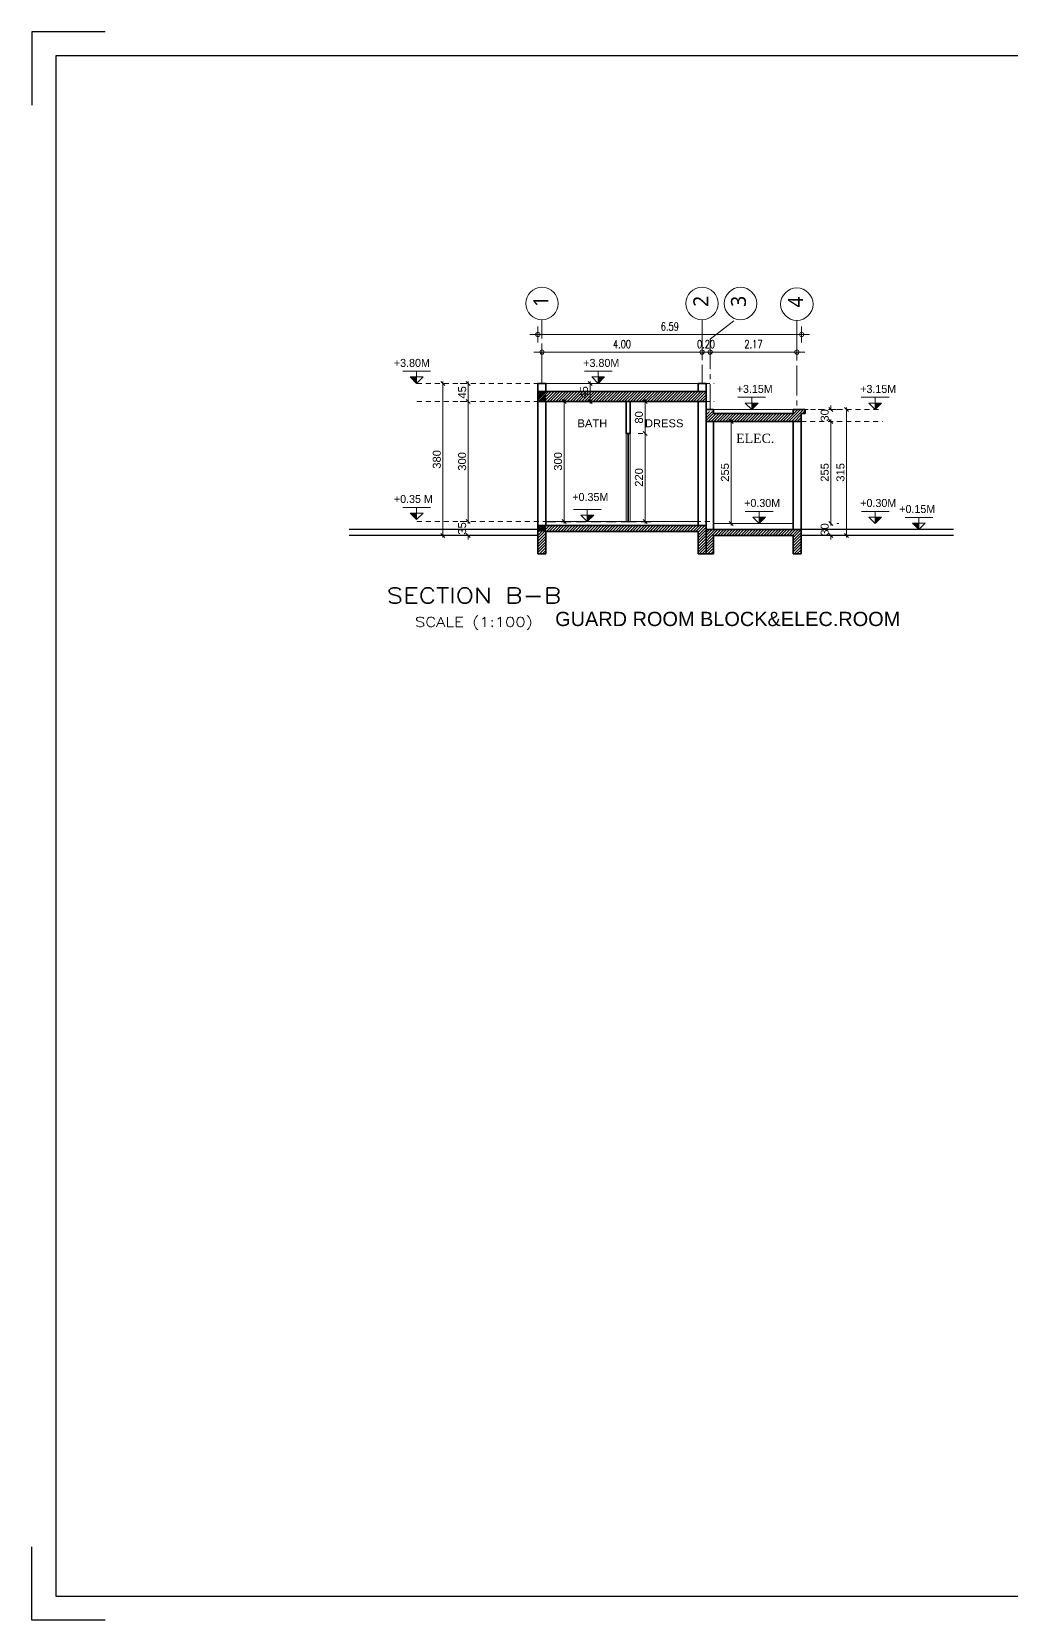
# Model space of a CAD drawing. Header units: millimetres. Extents: x -11627 to -10952, y 10244 to 10588.
# Drawn here: x -11206.03 to -11181.55, y 10389 to 10428.68 of the extents above; entities that cross this region are included whole.
import ezdxf
from ezdxf.enums import TextEntityAlignment as Align

# ---------------------------------------------------------------- set-up
doc = ezdxf.new("R2010")
doc.units = ezdxf.units.MM
doc.header["$PDMODE"] = 35
for name, pattern in [('CENTER2', [1.125, 0.75, -0.125, 0.125, -0.125]), ('DOT', [0.25, 0, -0.25]), ('HIDDEN', [0.375, 0.25, -0.125]), ('HIDDEN2', [0.1875, 0.125, -0.0625])]:
    doc.linetypes.add(name, pattern=pattern)
doc.layers.get('0').update_dxf_attribs({"lineweight": 5})
doc.layers.get('DEFPOINTS').update_dxf_attribs({"lineweight": 5})
doc.layers.add('A-ELEV 01', color=7, linetype='Continuous')
doc.layers.add('A-REFLECT UP', color=8, linetype='HIDDEN')
for name, color, linetype, lineweight in [('A-GEN DIMS INTERNAL', 86, 'Continuous', 5), ('A-LEVEL TAG', 23, 'Continuous', 9), ('A-TEXT', 3, 'Continuous', 13), ('AXIS', 136, 'CENTER2', 0), ('BORDER A1', 7, 'Continuous', 100), ('CIRCLE', 57, 'Continuous', 5), ('DIM IN', 191, 'Continuous', 5), ('Door', 1, 'Continuous', 9), ('elev.', 42, 'Continuous', 5), ('HATCH', 8, 'Continuous', 0), ('M.FRAME TEXT2', 6, 'Continuous', 0), ('STAIR', 34, 'Continuous', 5), ('TEXT', 30, 'Continuous', 9), ('Title Block', 7, 'Continuous', 0), ('WALLS', 4, 'Continuous', 35)]:
    doc.layers.add(name, color=color, linetype=linetype, lineweight=lineweight)
doc.styles.add('ARIAL', font='arial.ttf')
doc.styles.add('EUROROMAN', font='eur_____.pfb', dxfattribs={"width": 0.8, "height": 0.2})
doc.styles.add('GROUND FLOOR XREF - option 3$0$STYLE1', font='arial.ttf', dxfattribs={"height": 0.2})
doc.styles.add('SIMPLEX', font='romans.shx', dxfattribs={"width": 0.75})
doc.styles.add('STYLE2', font='times.ttf', dxfattribs={"height": 0.25})
doc.styles.add('T20-200', font='ROMANS.SHX', dxfattribs={"height": 0.4})
doc.styles.add('Title-Big', font='ROMANS.shx', dxfattribs={"height": 0.5})
doc.styles.add('Title-Small', font='ROMANS.shx', dxfattribs={"height": 0.25})
doc.dimstyles.new('D100', dxfattribs={"dimtxt": 0.2, "dimasz": 0.1, "dimexe": 0.18, "dimexo": 0.0625, "dimgap": 0.1, "dimtad": 1, "dimzin": 0, "dimdsep": 46, "dimtxsty": 'SIMPLEX', "dimblk": 'DOT1', "dimcen": 0.1, "dimse1": 1, "dimse2": 1, "dimclrd": 256, "dimclre": 256, "dimclrt": 256, "dimadec": 0, "dimazin": 0, "dimtfac": 5, "dimtix": 1, "dimtmove": 2, "dimatfit": 3, "dimfxl": 1, "dimtolj": 1, "dimtzin": 0, "dimlwd": -1, "dimlwe": -1, "dimarcsym": 0})
doc.dimstyles.new('DIM 100', dxfattribs={"dimtxt": 0.2, "dimasz": 0.1, "dimexe": 0.15, "dimexo": 0.2, "dimgap": 0.05, "dimtad": 1, "dimdec": 0, "dimlfac": 100, "dimzin": 1, "dimdsep": 46, "dimtxsty": 'GROUND FLOOR XREF - option 3$0$STYLE1', "dimblk": 'OBLIQUE', "dimcen": 0.02, "dimdle": 0.05, "dimclrd": 256, "dimclre": 6, "dimclrt": 3, "dimadec": 1, "dimazin": 0, "dimtfac": 0.9, "dimtdec": 0, "dimtix": 1, "dimtofl": 0, "dimtmove": 2, "dimatfit": 3, "dimldrblk": 'ARCHTICK', "dimfxl": 1, "dimtolj": 1, "dimtzin": 12, "dimlwd": -1, "dimlwe": -1, "dimarcsym": 0})

# ---------------------------------------------------------------- blocks, each defined once
blk = doc.blocks.new('Title')
at = {"color": 4, "style": 'Title-Big'}
blk.add_attdef('DRAWNAME', text='', height=0.4, dxfattribs=at).set_placement((0, 0), align=Align.MIDDLE_CENTER)
at = {"color": 0, "style": 'Title-Small'}
blk.add_attdef('SCALE', text='', height=0.25, dxfattribs=at).set_placement((0, -0.688), align=Align.MIDDLE_CENTER)
blk = doc.blocks.new('LVL')
for p, q in [((-0.627, 0.301), (0.066, 0.301)), ((-0.121, 0.159), (-0.44, 0.159)), ((-0.28, 0), (-0.44, 0.159)), ((-0.28, 0), (-0.28, 0.301)), ((-0.28, 0), (-0.121, 0.159))]:
    blk.add_line(p, q)
blk.add_lwpolyline([(-0.44, 0.159), (-0.28, 0.159), (-0.28, 0), (-0.44, 0.159)])
blk.add_solid([(-0.121, 0.159), (-0.28, 0.159), (-0.28, 0)])
blk = doc.blocks.new('_Oblique')
at = {"color": 0, "linetype": 'ByBlock', "lineweight": -2}
blk.add_line((-0.5, -0.5), (0.5, 0.5), dxfattribs=at)
blk = doc.blocks.new('*D565')
at = {"layer": 'A-GEN DIMS INTERNAL', "transparency": 16777216}
blk.add_line((-11192.726, 10419.5), (-11192.726, 10416.4), dxfattribs=at)
at = {"layer": 'A-GEN DIMS INTERNAL', "color": 6, "linetype": 'DOT', "transparency": 16777216}
for p, q in [((-11192.591, 10419.45), (-11192.576, 10419.45)), ((-11192.591, 10416.45), (-11192.576, 10416.45))]:
    blk.add_line(p, q, dxfattribs=at)
at = {"layer": 'DEFPOINTS', "color": 0, "transparency": 16777216}
for p in [(-11192.791, 10419.45), (-11192.791, 10416.45), (-11192.726, 10416.45)]:
    blk.add_point(p, dxfattribs=at)
at = {"layer": 'A-GEN DIMS INTERNAL', "transparency": 16777216, "xscale": 0.1, "yscale": 0.1, "zscale": 0.1}
for p, rotation in [((-11192.726, 10419.45), 90), ((-11192.726, 10416.45), 270)]:
    blk.add_blockref('_Oblique', p, dxfattribs=dict(at, rotation=rotation))
at = {"layer": 'A-GEN DIMS INTERNAL', "color": 3, "transparency": 16777216, "insert": (-11192.878, 10417.95), "char_height": 0.2, "attachment_point": 5, "rotation": 90, "style": 'GROUND FLOOR XREF - option 3$0$STYLE1'}
blk.add_mtext('\\A1;300', dxfattribs=at)
blk = doc.blocks.new('_ArchTick')
at = {"color": 0, "linetype": 'ByBlock', "const_width": 0.15}
blk.add_lwpolyline([(-0.5, -0.5), (0.5, 0.5)], dxfattribs=at)
blk = doc.blocks.new('*D564')
at = {"layer": 'A-GEN DIMS INTERNAL', "color": 6, "linetype": 'DOT', "transparency": 16777216}
for p, q in [((-11188.603, 10418.95), (-11188.405, 10418.95)), ((-11188.603, 10416.4), (-11188.405, 10416.4))]:
    blk.add_line(p, q, dxfattribs=at)
at = {"layer": 'A-GEN DIMS INTERNAL', "transparency": 16777216}
blk.add_line((-11188.555, 10416.35), (-11188.555, 10419), dxfattribs=at)
at = {"layer": 'DEFPOINTS', "color": 0, "transparency": 16777216}
for p in [(-11188.803, 10418.95), (-11188.555, 10418.95), (-11188.803, 10416.4)]:
    blk.add_point(p, dxfattribs=at)
at = {"layer": 'A-GEN DIMS INTERNAL', "transparency": 16777216, "xscale": 0.1, "yscale": 0.1, "zscale": 0.1}
for p, rotation in [((-11188.555, 10418.95), 90), ((-11188.555, 10416.4), 270)]:
    blk.add_blockref('_Oblique', p, dxfattribs=dict(at, rotation=rotation))
at = {"layer": 'A-GEN DIMS INTERNAL', "color": 3, "transparency": 16777216, "insert": (-11188.707, 10417.675), "char_height": 0.2, "attachment_point": 5, "rotation": 90, "style": 'GROUND FLOOR XREF - option 3$0$STYLE1'}
blk.add_mtext('\\A1;255', dxfattribs=at)
blk = doc.blocks.new('*D566')
at = {"layer": 'A-GEN DIMS INTERNAL', "transparency": 16777216}
blk.add_line((-11186.062, 10419), (-11186.062, 10416.35), dxfattribs=at)
at = {"layer": 'A-GEN DIMS INTERNAL', "color": 6, "linetype": 'DOT', "transparency": 16777216}
for p, q in [((-11185.895, 10418.95), (-11185.912, 10418.95)), ((-11185.895, 10416.4), (-11185.912, 10416.4))]:
    blk.add_line(p, q, dxfattribs=at)
at = {"layer": 'DEFPOINTS', "color": 0, "transparency": 16777216}
for p in [(-11186.095, 10418.95), (-11186.095, 10416.4), (-11186.062, 10416.4)]:
    blk.add_point(p, dxfattribs=at)
at = {"layer": 'A-GEN DIMS INTERNAL', "transparency": 16777216, "xscale": 0.1, "yscale": 0.1, "zscale": 0.1}
for p, rotation in [((-11186.062, 10418.95), 90), ((-11186.062, 10416.4), 270)]:
    blk.add_blockref('_Oblique', p, dxfattribs=dict(at, rotation=rotation))
at = {"layer": 'A-GEN DIMS INTERNAL', "color": 3, "transparency": 16777216, "insert": (-11186.214, 10417.675), "char_height": 0.2, "attachment_point": 5, "rotation": 90, "style": 'GROUND FLOOR XREF - option 3$0$STYLE1'}
blk.add_mtext('\\A1;255', dxfattribs=at)
blk = doc.blocks.new('*D567')
at = {"layer": 'A-GEN DIMS INTERNAL', "transparency": 16777216}
for p, q in [((-11186.062, 10419.25), (-11186.062, 10419.35)), ((-11186.062, 10418.95), (-11186.062, 10418.85))]:
    blk.add_line(p, q, dxfattribs=at)
at = {"layer": 'A-GEN DIMS INTERNAL', "color": 6, "linetype": 'DOT', "transparency": 16777216}
for p, q in [((-11185.862, 10419.25), (-11185.912, 10419.25)), ((-11185.862, 10418.95), (-11185.912, 10418.95))]:
    blk.add_line(p, q, dxfattribs=at)
at = {"layer": 'DEFPOINTS', "color": 0, "transparency": 16777216}
for p in [(-11186.062, 10419.25), (-11186.062, 10419.25), (-11186.062, 10418.95)]:
    blk.add_point(p, dxfattribs=at)
at = {"layer": 'A-GEN DIMS INTERNAL', "transparency": 16777216, "xscale": 0.1, "yscale": 0.1, "zscale": 0.1}
for p, rotation in [((-11186.062, 10419.25), 270), ((-11186.062, 10418.95), 90)]:
    blk.add_blockref('_Oblique', p, dxfattribs=dict(at, rotation=rotation))
at = {"layer": 'A-GEN DIMS INTERNAL', "color": 3, "transparency": 16777216, "insert": (-11186.214, 10419.1), "char_height": 0.2, "attachment_point": 5, "rotation": 90, "style": 'GROUND FLOOR XREF - option 3$0$STYLE1'}
blk.add_mtext('\\A1;30', dxfattribs=at)
blk = doc.blocks.new('*D568')
at = {"layer": 'A-GEN DIMS INTERNAL', "color": 6, "linetype": 'DOT', "transparency": 16777216}
for p, q in [((-11186.726, 10419.25), (-11185.518, 10419.25)), ((-11186.726, 10416.1), (-11185.518, 10416.1))]:
    blk.add_line(p, q, dxfattribs=at)
at = {"layer": 'A-GEN DIMS INTERNAL', "transparency": 16777216}
blk.add_line((-11185.668, 10419.3), (-11185.668, 10416.05), dxfattribs=at)
at = {"layer": 'DEFPOINTS', "color": 0, "transparency": 16777216}
for p in [(-11186.926, 10419.25), (-11186.926, 10416.1), (-11185.668, 10416.1)]:
    blk.add_point(p, dxfattribs=at)
at = {"layer": 'A-GEN DIMS INTERNAL', "transparency": 16777216, "xscale": 0.1, "yscale": 0.1, "zscale": 0.1}
for p, rotation in [((-11185.668, 10419.25), 90), ((-11185.668, 10416.1), 270)]:
    blk.add_blockref('_Oblique', p, dxfattribs=dict(at, rotation=rotation))
at = {"layer": 'A-GEN DIMS INTERNAL', "color": 3, "transparency": 16777216, "insert": (-11185.82, 10417.675), "char_height": 0.2, "attachment_point": 5, "rotation": 90, "style": 'GROUND FLOOR XREF - option 3$0$STYLE1'}
blk.add_mtext('\\A1;315', dxfattribs=at)
blk = doc.blocks.new('*D569')
at = {"layer": 'A-GEN DIMS INTERNAL', "transparency": 16777216}
for p, q in [((-11186.062, 10416.4), (-11186.062, 10416.5)), ((-11186.062, 10416.1), (-11186.062, 10416))]:
    blk.add_line(p, q, dxfattribs=at)
at = {"layer": 'A-GEN DIMS INTERNAL', "color": 6, "linetype": 'DOT', "transparency": 16777216}
for p, q in [((-11185.862, 10416.4), (-11185.912, 10416.4)), ((-11185.862, 10416.1), (-11185.912, 10416.1))]:
    blk.add_line(p, q, dxfattribs=at)
at = {"layer": 'DEFPOINTS', "color": 0, "transparency": 16777216}
for p in [(-11186.062, 10416.4), (-11186.062, 10416.1), (-11186.062, 10416.1)]:
    blk.add_point(p, dxfattribs=at)
at = {"layer": 'A-GEN DIMS INTERNAL', "transparency": 16777216, "xscale": 0.1, "yscale": 0.1, "zscale": 0.1}
for p, rotation in [((-11186.062, 10416.4), 270), ((-11186.062, 10416.1), 90)]:
    blk.add_blockref('_Oblique', p, dxfattribs=dict(at, rotation=rotation))
at = {"layer": 'A-GEN DIMS INTERNAL', "color": 3, "transparency": 16777216, "insert": (-11186.214, 10416.25), "char_height": 0.2, "attachment_point": 5, "rotation": 90, "style": 'GROUND FLOOR XREF - option 3$0$STYLE1'}
blk.add_mtext('\\A1;30', dxfattribs=at)
blk = doc.blocks.new('*D570')
at = {"layer": 'A-GEN DIMS INTERNAL', "transparency": 16777216}
blk.add_line((-11192.077, 10419.4), (-11192.077, 10419.95), dxfattribs=at)
at = {"layer": 'A-GEN DIMS INTERNAL', "color": 6, "linetype": 'DOT', "transparency": 16777216}
for p, q in [((-11192.277, 10419.9), (-11192.227, 10419.9)), ((-11192.277, 10419.45), (-11192.227, 10419.45))]:
    blk.add_line(p, q, dxfattribs=at)
at = {"layer": 'DEFPOINTS', "color": 0, "transparency": 16777216}
for p in [(-11192.077, 10419.9), (-11192.077, 10419.9), (-11192.077, 10419.45)]:
    blk.add_point(p, dxfattribs=at)
at = {"layer": 'A-GEN DIMS INTERNAL', "transparency": 16777216, "xscale": 0.1, "yscale": 0.1, "zscale": 0.1}
for p, rotation in [((-11192.077, 10419.9), 90), ((-11192.077, 10419.45), 270)]:
    blk.add_blockref('_Oblique', p, dxfattribs=dict(at, rotation=rotation))
at = {"layer": 'A-GEN DIMS INTERNAL', "color": 3, "transparency": 16777216, "insert": (-11192.229, 10419.675), "char_height": 0.2, "attachment_point": 5, "rotation": 90, "style": 'GROUND FLOOR XREF - option 3$0$STYLE1'}
blk.add_mtext('\\A1;45', dxfattribs=at)
blk = doc.blocks.new('*D554')
at = {"layer": 'A-GEN DIMS INTERNAL', "color": 6, "linetype": 'DOT', "transparency": 16777216}
for p, q in [((-11617.064, 10498.299), (-11617.014, 10498.299)), ((-11617.064, 10494.499), (-11617.014, 10494.499))]:
    blk.add_line(p, q, dxfattribs=at)
at = {"layer": 'A-GEN DIMS INTERNAL', "transparency": 16777216}
blk.add_line((-11616.864, 10494.449), (-11616.864, 10498.349), dxfattribs=at)
at = {"layer": 'DEFPOINTS', "color": 0, "transparency": 16777216}
for p in [(-11616.864, 10498.299), (-11616.864, 10498.299), (-11616.864, 10494.499)]:
    blk.add_point(p, dxfattribs=at)
at = {"layer": 'A-GEN DIMS INTERNAL', "transparency": 16777216, "xscale": 0.1, "yscale": 0.1, "zscale": 0.1}
for p, rotation in [((-11616.864, 10498.299), 90), ((-11616.864, 10494.499), 270)]:
    blk.add_blockref('_Oblique', p, dxfattribs=dict(at, rotation=rotation))
at = {"layer": 'A-GEN DIMS INTERNAL', "color": 3, "transparency": 16777216, "insert": (-11617.016, 10496.399), "char_height": 0.2, "attachment_point": 5, "rotation": 90, "style": 'GROUND FLOOR XREF - option 3$0$STYLE1'}
blk.add_mtext('\\A1;380', dxfattribs=at)
blk = doc.blocks.new('*D555')
at = {"layer": 'A-GEN DIMS INTERNAL', "color": 6, "linetype": 'DOT', "transparency": 16777216}
for p, q in [((-11616.431, 10497.849), (-11616.381, 10497.849)), ((-11616.431, 10494.849), (-11616.381, 10494.849))]:
    blk.add_line(p, q, dxfattribs=at)
at = {"layer": 'A-GEN DIMS INTERNAL', "transparency": 16777216}
blk.add_line((-11616.231, 10494.799), (-11616.231, 10497.899), dxfattribs=at)
at = {"layer": 'DEFPOINTS', "color": 0, "transparency": 16777216}
for p in [(-11616.231, 10497.849), (-11616.231, 10497.849), (-11616.231, 10494.849)]:
    blk.add_point(p, dxfattribs=at)
at = {"layer": 'A-GEN DIMS INTERNAL', "transparency": 16777216, "xscale": 0.1, "yscale": 0.1, "zscale": 0.1}
for p, rotation in [((-11616.231, 10497.849), 90), ((-11616.231, 10494.849), 270)]:
    blk.add_blockref('_Oblique', p, dxfattribs=dict(at, rotation=rotation))
at = {"layer": 'A-GEN DIMS INTERNAL', "color": 3, "transparency": 16777216, "insert": (-11616.383, 10496.349), "char_height": 0.2, "attachment_point": 5, "rotation": 90, "style": 'GROUND FLOOR XREF - option 3$0$STYLE1'}
blk.add_mtext('\\A1;300', dxfattribs=at)
blk = doc.blocks.new('*D556')
at = {"layer": 'A-GEN DIMS INTERNAL', "color": 6, "linetype": 'DOT', "transparency": 16777216}
for p, q in [((-11616.431, 10498.299), (-11616.381, 10498.299)), ((-11616.431, 10497.849), (-11616.381, 10497.849))]:
    blk.add_line(p, q, dxfattribs=at)
at = {"layer": 'A-GEN DIMS INTERNAL', "transparency": 16777216}
blk.add_line((-11616.231, 10497.799), (-11616.231, 10498.349), dxfattribs=at)
at = {"layer": 'DEFPOINTS', "color": 0, "transparency": 16777216}
for p in [(-11616.231, 10498.299), (-11616.231, 10498.299), (-11616.231, 10497.849)]:
    blk.add_point(p, dxfattribs=at)
at = {"layer": 'A-GEN DIMS INTERNAL', "transparency": 16777216, "xscale": 0.1, "yscale": 0.1, "zscale": 0.1}
for p, rotation in [((-11616.231, 10498.299), 90), ((-11616.231, 10497.849), 270)]:
    blk.add_blockref('_Oblique', p, dxfattribs=dict(at, rotation=rotation))
at = {"layer": 'A-GEN DIMS INTERNAL', "color": 3, "transparency": 16777216, "insert": (-11616.382, 10498.074), "char_height": 0.2, "attachment_point": 5, "rotation": 90, "style": 'GROUND FLOOR XREF - option 3$0$STYLE1'}
blk.add_mtext('\\A1;45', dxfattribs=at)
blk = doc.blocks.new('*D557')
at = {"layer": 'A-GEN DIMS INTERNAL', "transparency": 16777216}
for p, q in [((-11616.231, 10494.849), (-11616.231, 10494.949)), ((-11616.231, 10494.499), (-11616.231, 10494.399))]:
    blk.add_line(p, q, dxfattribs=at)
at = {"layer": 'A-GEN DIMS INTERNAL', "color": 6, "linetype": 'DOT', "transparency": 16777216}
for p, q in [((-11616.431, 10494.849), (-11616.381, 10494.849)), ((-11616.431, 10494.499), (-11616.381, 10494.499))]:
    blk.add_line(p, q, dxfattribs=at)
at = {"layer": 'DEFPOINTS', "color": 0, "transparency": 16777216}
for p in [(-11616.231, 10494.849), (-11616.231, 10494.849), (-11616.231, 10494.499)]:
    blk.add_point(p, dxfattribs=at)
at = {"layer": 'A-GEN DIMS INTERNAL', "transparency": 16777216, "xscale": 0.1, "yscale": 0.1, "zscale": 0.1}
for p, rotation in [((-11616.231, 10494.849), 270), ((-11616.231, 10494.499), 90)]:
    blk.add_blockref('_Oblique', p, dxfattribs=dict(at, rotation=rotation))
at = {"layer": 'A-GEN DIMS INTERNAL', "color": 3, "transparency": 16777216, "insert": (-11616.383, 10494.674), "char_height": 0.2, "attachment_point": 5, "rotation": 90, "style": 'GROUND FLOOR XREF - option 3$0$STYLE1'}
blk.add_mtext('\\A1;35', dxfattribs=at)
blk = doc.blocks.new('DOT1')
at = {"color": 0}
for p, q in [((-2, 0), (2, 0)), ((0, -2), (0, 2))]:
    blk.add_line(p, q, dxfattribs=at)
blk.add_circle((0, 0), 0.54, dxfattribs=at)
blk = doc.blocks.new('*D573')
at = {"layer": 'DEFPOINTS', "color": 0, "transparency": 16777216}
for p in [(-11186.79, 10421.121), (-11193.379, 10420.172, -0.001), (-11186.79, 10420.172, -0.001)]:
    blk.add_point(p, dxfattribs=at)
at = {"layer": 'DIM IN', "transparency": 16777216}
blk.add_line((-11193.279, 10421.121), (-11186.89, 10421.121), dxfattribs=at)
at = {"layer": 'DIM IN', "transparency": 16777216, "xscale": 0.1, "yscale": 0.1, "zscale": 0.1, "rotation": 180}
blk.add_blockref('DOT1', (-11193.379, 10421.121), dxfattribs=at)
at = {"layer": 'DIM IN', "transparency": 16777216, "xscale": 0.1, "yscale": 0.1, "zscale": 0.1}
blk.add_blockref('DOT1', (-11186.79, 10421.121), dxfattribs=at)
at = {"layer": 'DIM IN', "transparency": 16777216, "insert": (-11190.084, 10421.321), "char_height": 0.2, "attachment_point": 5, "style": 'SIMPLEX'}
blk.add_mtext('\\A1;6.59', dxfattribs=at)
blk = doc.blocks.new('*D574')
at = {"layer": 'DEFPOINTS', "color": 0, "transparency": 16777216}
for p in [(-11193.279, 10420.681), (-11193.279, 10420.536, -0.001), (-11189.28, 10420.536, -0.001)]:
    blk.add_point(p, dxfattribs=at)
at = {"layer": 'DIM IN', "transparency": 16777216}
blk.add_line((-11189.38, 10420.681), (-11193.179, 10420.681), dxfattribs=at)
at = {"layer": 'DIM IN', "transparency": 16777216, "xscale": 0.1, "yscale": 0.1, "zscale": 0.1, "rotation": 180}
blk.add_blockref('DOT1', (-11193.279, 10420.681), dxfattribs=at)
at = {"layer": 'DIM IN', "transparency": 16777216, "xscale": 0.1, "yscale": 0.1, "zscale": 0.1}
blk.add_blockref('DOT1', (-11189.28, 10420.681), dxfattribs=at)
at = {"layer": 'DIM IN', "transparency": 16777216, "insert": (-11191.28, 10420.881), "char_height": 0.2, "attachment_point": 5, "style": 'SIMPLEX'}
blk.add_mtext('\\A1;4.00', dxfattribs=at)
blk = doc.blocks.new('*D571')
at = {"layer": 'DEFPOINTS', "color": 0, "transparency": 16777216}
for p in [(-11189.28, 10420.681, 0.001), (-11189.08, 10420.681, 0.001), (-11189.08, 10420.681)]:
    blk.add_point(p, dxfattribs=at)
at = {"layer": 'DIM IN', "transparency": 16777216}
for p, q in [((-11189.38, 10420.681), (-11189.48, 10420.681)), ((-11189.28, 10420.681), (-11189.08, 10420.681)), ((-11188.98, 10420.681), (-11188.88, 10420.681))]:
    blk.add_line(p, q, dxfattribs=at)
at = {"layer": 'DIM IN', "transparency": 16777216, "xscale": 0.1, "yscale": 0.1, "zscale": 0.1}
blk.add_blockref('DOT1', (-11189.28, 10420.681), dxfattribs=at)
at = {"layer": 'DIM IN', "transparency": 16777216, "xscale": 0.1, "yscale": 0.1, "zscale": 0.1, "rotation": 180}
blk.add_blockref('DOT1', (-11189.08, 10420.681), dxfattribs=at)
at = {"layer": 'DIM IN', "transparency": 16777216, "insert": (-11189.18, 10420.881), "char_height": 0.2, "attachment_point": 5, "style": 'SIMPLEX'}
blk.add_mtext('\\A1;0.20', dxfattribs=at)
blk = doc.blocks.new('*D572')
at = {"layer": 'DEFPOINTS', "color": 0, "transparency": 16777216}
for p in [(-11189.08, 10420.681), (-11186.91, 10420.681), (-11186.91, 10420.681)]:
    blk.add_point(p, dxfattribs=at)
at = {"layer": 'DIM IN', "transparency": 16777216}
blk.add_line((-11188.98, 10420.681), (-11187.01, 10420.681), dxfattribs=at)
at = {"layer": 'DIM IN', "transparency": 16777216, "xscale": 0.1, "yscale": 0.1, "zscale": 0.1, "rotation": 180}
blk.add_blockref('DOT1', (-11189.08, 10420.681), dxfattribs=at)
at = {"layer": 'DIM IN', "transparency": 16777216, "xscale": 0.1, "yscale": 0.1, "zscale": 0.1}
blk.add_blockref('DOT1', (-11186.91, 10420.681), dxfattribs=at)
at = {"layer": 'DIM IN', "transparency": 16777216, "insert": (-11187.995, 10420.881), "char_height": 0.2, "attachment_point": 5, "style": 'SIMPLEX'}
blk.add_mtext('\\A1;2.17', dxfattribs=at)
blk = doc.blocks.new('*D575')
at = {"layer": 'A-GEN DIMS INTERNAL', "color": 6, "linetype": 'DOT', "transparency": 16777216}
for p, q in [((-11190.879, 10418.65), (-11190.554, 10418.65)), ((-11190.879, 10416.45), (-11190.554, 10416.45))]:
    blk.add_line(p, q, dxfattribs=at)
at = {"layer": 'A-GEN DIMS INTERNAL', "transparency": 16777216}
blk.add_line((-11190.704, 10418.7), (-11190.704, 10416.4), dxfattribs=at)
at = {"layer": 'DEFPOINTS', "color": 0, "transparency": 16777216}
for p in [(-11191.079, 10418.65), (-11191.079, 10416.45), (-11190.704, 10416.45)]:
    blk.add_point(p, dxfattribs=at)
at = {"layer": 'A-GEN DIMS INTERNAL', "transparency": 16777216, "xscale": 0.1, "yscale": 0.1, "zscale": 0.1}
for p, rotation in [((-11190.704, 10418.65), 90), ((-11190.704, 10416.45), 270)]:
    blk.add_blockref('_Oblique', p, dxfattribs=dict(at, rotation=rotation))
at = {"layer": 'A-GEN DIMS INTERNAL', "color": 3, "transparency": 16777216, "insert": (-11190.856, 10417.55), "char_height": 0.2, "attachment_point": 5, "rotation": 90, "style": 'GROUND FLOOR XREF - option 3$0$STYLE1'}
blk.add_mtext('\\A1;220', dxfattribs=at)
blk = doc.blocks.new('*D576')
at = {"layer": 'A-GEN DIMS INTERNAL', "color": 6, "linetype": 'DOT', "transparency": 16777216}
for p, q in [((-11190.862, 10419.45), (-11190.554, 10419.45)), ((-11190.862, 10418.65), (-11190.554, 10418.65))]:
    blk.add_line(p, q, dxfattribs=at)
at = {"layer": 'A-GEN DIMS INTERNAL', "transparency": 16777216}
blk.add_line((-11190.704, 10418.6), (-11190.704, 10419.5), dxfattribs=at)
at = {"layer": 'DEFPOINTS', "color": 0, "transparency": 16777216}
for p in [(-11191.062, 10419.45), (-11190.704, 10419.45), (-11191.062, 10418.65)]:
    blk.add_point(p, dxfattribs=at)
at = {"layer": 'A-GEN DIMS INTERNAL', "transparency": 16777216, "xscale": 0.1, "yscale": 0.1, "zscale": 0.1}
for p, rotation in [((-11190.704, 10419.45), 90), ((-11190.704, 10418.65), 270)]:
    blk.add_blockref('_Oblique', p, dxfattribs=dict(at, rotation=rotation))
at = {"layer": 'A-GEN DIMS INTERNAL', "color": 3, "transparency": 16777216, "insert": (-11190.856, 10419.05), "char_height": 0.2, "attachment_point": 5, "rotation": 90, "style": 'GROUND FLOOR XREF - option 3$0$STYLE1'}
blk.add_mtext('\\A1;80', dxfattribs=at)
blk = doc.blocks.new('ADM FRAME-A2')
at = {"layer": 'BORDER A1', "lineweight": 25}
for points in [[(-57.297, 41.545), (-59.13, 41.545), (-59.13, 39.712)], [(-57.297, 1.856), (-59.13, 1.856), (-59.13, 3.689)]]:
    blk.add_lwpolyline(points, dxfattribs=at)
blk.add_lwpolyline([(-58.529, 2.457), (-11.557, 2.457), (-11.557, 40.943), (-58.529, 40.943)], close=True, dxfattribs=at)
blk = doc.blocks.new('THTHHH')
at = {"layer": 'STAIR', "linetype": 'HIDDEN2'}
for p, q in [((-11617.519, 10498.299, 0), (-11610.085, 10498.299, 0)), ((-11617.519, 10497.849, 0), (-11610.085, 10497.849, 0)), ((-11617.519, 10494.849, 0), (-11610.085, 10494.849, 0))]:
    blk.add_line(p, q, dxfattribs=at)
at = {"layer": 'A-LEVEL TAG', "xscale": -1}
for p in [(-11617.8, 10498.299, 0), (-11617.8, 10494.899, 0)]:
    blk.add_blockref('LVL', p, dxfattribs=at)
at = {"layer": 'A-LEVEL TAG', "style": 'EUROROMAN'}
for s, p in [('+3.80M', (-11618.089, 10498.71, 0)), ('+0.35 M', (-11618.089, 10495.31, 0))]:
    blk.add_text(s, height=0.2, dxfattribs=at).set_placement(p)
at = {"layer": 'A-GEN DIMS INTERNAL'}
for base, p1, p2, picture, middle in [((-11616.864, 10498.299), (-11616.864, 10494.499), (-11616.864, 10498.299), '*D554', (-11617.016, 10496.399)), ((-11616.231, 10498.299), (-11616.231, 10497.849), (-11616.231, 10498.299), '*D556', (-11616.382, 10498.074)), ((-11616.231, 10497.849), (-11616.231, 10494.849), (-11616.231, 10497.849), '*D555', (-11616.383, 10496.349)), ((-11616.231, 10494.849), (-11616.231, 10494.499), (-11616.231, 10494.849), '*D557', (-11616.383, 10494.674))]:
    dim = blk.add_linear_dim(base=base, p1=p1, p2=p2, angle=90, dimstyle='DIM 100', dxfattribs=at)
    dim.commit()
    dim.dimension.update_dxf_attribs({"geometry": picture, "text_midpoint": middle})

msp = doc.modelspace()

# ---------------------------------------------------------------- hatches: boundary and pattern name
at = {"layer": 'HATCH'}
h = msp.add_hatch(dxfattribs=at)
h.set_pattern_fill('ANSI31', color=256, scale=0.016)
h.paths.add_polyline_path([(-11186.801, 10419.25), (-11187.001, 10419.25), (-11187.001, 10419.15), (-11188.99, 10419.15), (-11188.99, 10419.201), (-11189.18, 10419.201), (-11189.18, 10418.95), (-11186.801, 10418.95)])
h.paths.add_polyline_path([(-11189.18, 10415.637), (-11188.99, 10415.637), (-11188.99, 10416.1), (-11187.001, 10416.1), (-11187.001, 10415.637), (-11186.801, 10415.637), (-11186.801, 10416.25), (-11189.18, 10416.25)])
h.paths.add_polyline_path([(-11193.379, 10416.351), (-11193.379, 10416.201), (-11189.38, 10416.201), (-11189.38, 10415.637), (-11189.18, 10415.637), (-11189.18, 10416.351)])
h.paths.add_polyline_path([(-11193.379, 10419.7), (-11193.379, 10419.45), (-11189.18, 10419.45), (-11189.179, 10419.7)])
h = msp.add_hatch(dxfattribs=at)
h.set_pattern_fill('ANSI31', color=256, scale=0.016)
h.set_pattern_definition([(45, (410.54912, -89.145646), (-0.03592102448, 0.03592102448), [])])
h.paths.add_polyline_path([(-11193.179, 10419.7), (-11193.379, 10419.7), (-11193.379, 10419.45), (-11193.179, 10419.45)])
h.paths.add_polyline_path([(-11193.179, 10416.35), (-11193.379, 10416.35), (-11193.379, 10415.637), (-11193.179, 10415.637)])
h = msp.add_hatch(dxfattribs=at)
h.set_pattern_fill('ANSI31', color=256, scale=0.016)
h.paths.add_polyline_path([(-11186.801, 10419.15), (-11186.701, 10419.15), (-11186.701, 10419.25), (-11186.801, 10419.25)])

# ---------------------------------------------------------------- linework, layer by layer
at = {"layer": 'A-ELEV 01'}
for p, q in [((-11193.379, 10416.25), (-11198.098, 10416.25)), ((-11193.379, 10416.1), (-11198.098, 10416.1)), ((-11193.379, 10416.35), (-11193.379, 10416.2)), ((-11182.993, 10416.25), (-11186.801, 10416.25)), ((-11182.993, 10416.1), (-11186.801, 10416.1))]:
    msp.add_line(p, q, dxfattribs=at)
at = {"layer": 'A-REFLECT UP'}
for p, q in [((-11193.179, 10416.45), (-11191.179, 10416.45)), ((-11191.179, 10416.45), (-11190.495, 10416.45))]:
    msp.add_line(p, q, dxfattribs=at)
at = {"layer": 'AXIS'}
for p, q in [((-11193.279, 10419.9), (-11193.279, 10421.49)), ((-11189.28, 10421.49), (-11189.28, 10419.9)), ((-11189.08, 10421.002), (-11188.431, 10421.506)), ((-11186.91, 10421.473), (-11186.91, 10419.25)), ((-11189.08, 10421.002), (-11189.08, 10419.25))]:
    msp.add_line(p, q, dxfattribs=at)
at = {"layer": 'CIRCLE'}
for centre in [(-11193.279, 10421.895), (-11189.28, 10421.895), (-11188.318, 10421.895), (-11186.91, 10421.878)]:
    msp.add_circle(centre, 0.405, dxfattribs=at)
at = {"layer": 'Door'}
for p, q in [((-11191.179, 10418.65), (-11191.179, 10416.45)), ((-11191.137, 10418.65), (-11191.137, 10416.45)), ((-11191.117, 10418.65), (-11191.117, 10416.45)), ((-11191.079, 10418.65), (-11191.079, 10416.45))]:
    msp.add_line(p, q, dxfattribs=at)
at = {"layer": 'elev.'}
for p, q in [((-11193.179, 10419.9), (-11189.38, 10419.9)), ((-11187.001, 10419.25), (-11188.99, 10419.25)), ((-11193.179, 10416.45), (-11191.179, 10416.45)), ((-11191.179, 10416.45), (-11189.38, 10416.45)), ((-11187.001, 10416.4), (-11188.99, 10416.4))]:
    msp.add_line(p, q, dxfattribs=at)
at = {"layer": 'STAIR', "linetype": 'HIDDEN2'}
for p, q in [((-11186.798, 10419.25), (-11184.766, 10419.25)), ((-11186.801, 10418.95), (-11184.766, 10418.95))]:
    msp.add_line(p, q, dxfattribs=at)
at = {"layer": 'WALLS'}
for p, q in [((-11193.379, 10419.9), (-11193.379, 10415.637)), ((-11193.179, 10419.9), (-11193.379, 10419.9)), ((-11193.379, 10419.7), (-11189.18, 10419.7)), ((-11193.179, 10419.9), (-11193.179, 10419.7)), ((-11189.38, 10419.9), (-11189.38, 10419.7)), ((-11189.38, 10419.9), (-11189.18, 10419.9)), ((-11189.18, 10419.9), (-11189.18, 10415.637)), ((-11193.379, 10419.45), (-11189.18, 10419.45)), ((-11193.179, 10419.45), (-11193.179, 10416.35)), ((-11191.179, 10418.65), (-11191.179, 10419.45)), ((-11191.079, 10418.65), (-11191.079, 10419.45)), ((-11189.38, 10419.45), (-11189.38, 10416.35)), ((-11188.99, 10419.25), (-11189.18, 10419.25)), ((-11188.99, 10419.25), (-11188.99, 10419.15)), ((-11187.001, 10419.15), (-11188.99, 10419.15)), ((-11186.701, 10419.25), (-11187.001, 10419.25)), ((-11187.001, 10419.25), (-11187.001, 10419.15)), ((-11186.801, 10419.15), (-11186.801, 10415.637)), ((-11186.701, 10419.15), (-11186.801, 10419.15)), ((-11186.701, 10419.25), (-11186.701, 10419.15)), ((-11186.801, 10418.95), (-11189.18, 10418.95)), ((-11188.99, 10418.95), (-11188.99, 10416.25)), ((-11187.001, 10418.95), (-11187.001, 10416.25)), ((-11191.179, 10418.65), (-11191.079, 10418.65)), ((-11193.379, 10416.35), (-11189.18, 10416.35)), ((-11193.179, 10416.2), (-11193.179, 10415.637)), ((-11193.179, 10416.2), (-11189.38, 10416.2)), ((-11189.38, 10416.2), (-11189.38, 10415.637)), ((-11186.801, 10416.25), (-11189.18, 10416.25)), ((-11188.99, 10416.1), (-11188.99, 10415.637)), ((-11187.001, 10416.1), (-11188.99, 10416.1)), ((-11187.001, 10416.1), (-11187.001, 10415.637)), ((-11193.179, 10415.637), (-11193.379, 10415.637)), ((-11188.99, 10415.637), (-11189.38, 10415.637)), ((-11187.001, 10415.637), (-11186.801, 10415.637))]:
    msp.add_line(p, q, dxfattribs=at)

# ---------------------------------------------------------------- block references
at = {"layer": 'A-LEVEL TAG'}
for p in [(-11191.592, 10419.9), (-11187.758, 10419.25), (-11184.672, 10419.25), (-11191.866, 10416.45), (-11187.572, 10416.4), (-11184.671, 10416.4)]:
    msp.add_blockref('LVL', p, dxfattribs=at)
at = {"layer": 'A-LEVEL TAG', "xscale": -1}
msp.add_blockref('LVL', (-11184.141, 10416.25), dxfattribs=at)
at = {"layer": 'DIM IN'}
msp.add_blockref('THTHHH', (421.109, -78.399), dxfattribs=at)
at = {"layer": 'TEXT', "linetype": 'ByBlock'}
ref = msp.add_blockref('Title', (-11194.98, 10414.599), dxfattribs=dict(at, xscale=1.5, yscale=1.2))
ref.add_attrib('DRAWNAME', 'SECTION B-B', dxfattribs={"layer": '0', "color": 4, "height": 0.384, "style": 'Title-Big', "width": 1.25}).set_placement((-11194.98, 10414.599), align=Align.MIDDLE_CENTER)
ref.add_attrib('SCALE', 'SCALE (1:100)', dxfattribs={"layer": '0', "color": 0, "height": 0.24, "style": 'Title-Small', "width": 1.25}).set_placement((-11194.98, 10413.938), align=Align.MIDDLE_CENTER)
at = {"layer": 'Title Block'}
msp.add_blockref('ADM FRAME-A2', (-11146.899, 10387.14), dxfattribs=at)

# ---------------------------------------------------------------- texts
at = {"layer": 'A-LEVEL TAG', "style": 'EUROROMAN'}
for s, p in [('+3.80M', (-11192.247, 10420.311)), ('+3.15M', (-11188.413, 10419.661)), ('+3.15M', (-11185.327, 10419.661)), ('+0.35M', (-11192.521, 10416.961)), ('+0.30M', (-11188.227, 10416.811)), ('+0.30M', (-11185.326, 10416.811)), ('+0.15M', (-11184.351, 10416.661))]:
    msp.add_text(s, height=0.2, dxfattribs=at).set_placement(p)
at = {"layer": 'A-TEXT', "style": 'STYLE2'}
msp.add_text('ELEC.', height=0.23, dxfattribs=at).set_placement((-11187.95, 10418.526), align=Align.MIDDLE_CENTER)
at = {"layer": 'M.FRAME TEXT2', "style": 'ARIAL'}
msp.add_text('GUARD ROOM BLOCK&ELEC.ROOM ', height=0.35612, dxfattribs=at).set_placement((-11188.569, 10414.014), align=Align.MIDDLE_CENTER)
at = {"layer": 'TEXT', "style": 'ARIAL'}
for s, p in [('BATH', (-11192.392, 10418.802, 0.001)), ('DRESS', (-11190.707, 10418.802, 0.001))]:
    msp.add_text(s, height=0.2, dxfattribs=at).set_placement(p)
at = {"layer": 'TEXT', "char_height": 0.37238, "attachment_point": 1, "rotation": 90, "style": 'T20-200'}
for s, insert in [('{\\fSegoe UI|b0|i0|c0|p34;1}', (-11193.496, 10421.811)), ('{\\fSegoe UI|b0|i0|c0|p34;2}', (-11189.498, 10421.811)), ('{\\fSegoe UI|b0|i0|c0|p34;3}', (-11188.556, 10421.811)), ('{\\fSegoe UI|b0|i0|c0|p34;4}', (-11187.127, 10421.794))]:
    msp.add_mtext_dynamic_manual_height_columns(s, width=0.26639, gutter_width=2, heights=[0], dxfattribs=dict(at, insert=insert))

# ---------------------------------------------------------------- dimensions: what is measured, and where the dimension line sits
at = {"layer": 'A-GEN DIMS INTERNAL'}
for base, p1, p2, picture, middle in [((-11192.077, 10419.9), (-11192.077, 10419.45), (-11192.077, 10419.9), '*D570', (-11192.229, 10419.675)), ((-11192.726, 10416.45), (-11192.791, 10419.45), (-11192.791, 10416.45), '*D565', (-11192.878, 10417.95)), ((-11190.704, 10419.45), (-11191.062, 10418.65), (-11191.062, 10419.45), '*D576', (-11190.856, 10419.05)), ((-11185.668, 10416.1), (-11186.926, 10419.25), (-11186.926, 10416.1), '*D568', (-11185.82, 10417.675)), ((-11186.062, 10419.25), (-11186.062, 10418.95), (-11186.062, 10419.25), '*D567', (-11186.214, 10419.1)), ((-11188.555, 10418.95), (-11188.803, 10416.4), (-11188.803, 10418.95), '*D564', (-11188.707, 10417.675)), ((-11186.062, 10416.4), (-11186.095, 10418.95), (-11186.095, 10416.4), '*D566', (-11186.214, 10417.675)), ((-11190.704, 10416.45), (-11191.079, 10418.65), (-11191.079, 10416.45), '*D575', (-11190.856, 10417.55)), ((-11186.062, 10416.1), (-11186.062, 10416.4), (-11186.062, 10416.1), '*D569', (-11186.214, 10416.25))]:
    dim = msp.add_linear_dim(base=base, p1=p1, p2=p2, angle=90, dimstyle='DIM 100', dxfattribs=at)
    dim.commit()
    dim.dimension.update_dxf_attribs({"geometry": picture, "text_midpoint": middle})
at = {"layer": 'DIM IN'}
for base, p1, p2, picture, middle in [((-11186.79, 10421.121, 0.001), (-11193.379, 10420.172), (-11186.79, 10420.172), '*D573', (-11190.084, 10421.321, 0.001)), ((-11193.279, 10420.681, 0.001), (-11189.28, 10420.536), (-11193.279, 10420.536), '*D574', (-11191.28, 10420.881, 0.001)), ((-11189.08, 10420.681), (-11189.28, 10420.681, 0.001), (-11189.08, 10420.681, 0.001), '*D571', (-11189.18, 10420.881)), ((-11186.91, 10420.681), (-11189.08, 10420.681), (-11186.91, 10420.681), '*D572', (-11187.995, 10420.881))]:
    dim = msp.add_linear_dim(base=base, p1=p1, p2=p2, angle=180, dimstyle='D100', dxfattribs=at)
    dim.commit()
    dim.dimension.update_dxf_attribs({"geometry": picture, "text_midpoint": middle})

doc.saveas('drawing.dxf')
